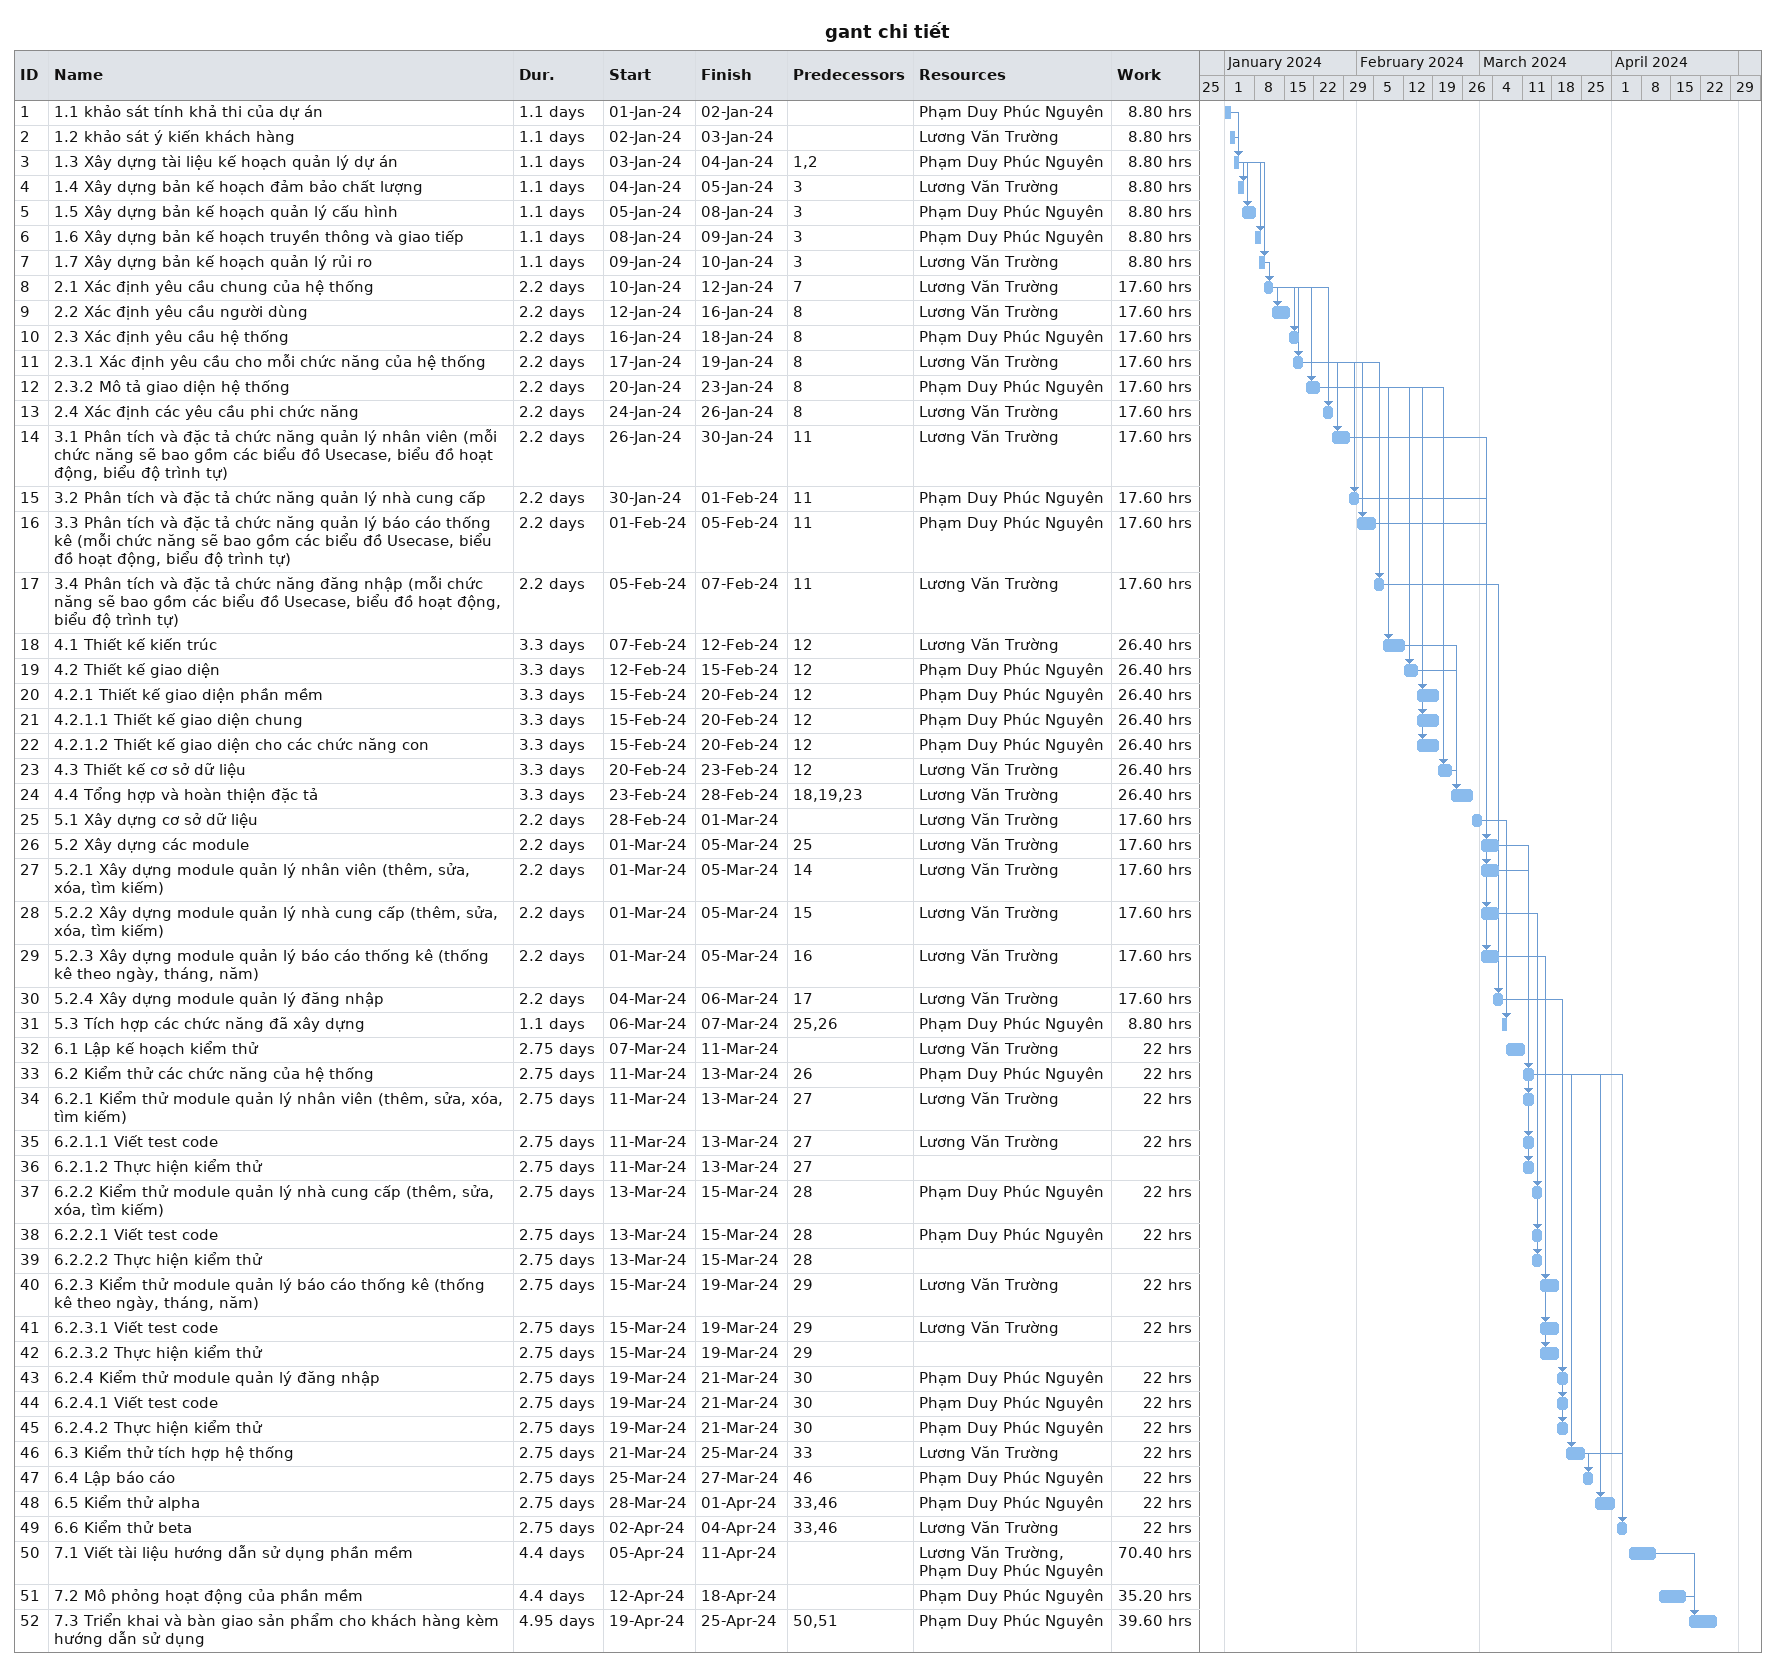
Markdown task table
gant chi tiết

| ID | Task | Duration | Start | Finish | Predecessors | Resources | Work (h) |
|---|---|---|---|---|---|---|---|
| 1 | 1.1 khảo sát tính khả thi của dự án | 1.1d | 2024-01-01 | 2024-01-02 |  | Phạm Duy Phúc Nguyên | 8.80 |
| 2 | 1.2 khảo sát ý kiến khách hàng | 1.1d | 2024-01-02 | 2024-01-03 |  | Lương Văn Trường | 8.80 |
| 3 | 1.3 Xây dựng tài liệu kế hoạch quản lý dự án | 1.1d | 2024-01-03 | 2024-01-04 | 1, 2 | Phạm Duy Phúc Nguyên | 8.80 |
| 4 | 1.4 Xây dựng bản kế hoạch đảm bảo chất lượng | 1.1d | 2024-01-04 | 2024-01-05 | 3 | Lương Văn Trường | 8.80 |
| 5 | 1.5 Xây dựng bản kế hoạch quản lý cấu hình | 1.1d | 2024-01-05 | 2024-01-08 | 3 | Phạm Duy Phúc Nguyên | 8.80 |
| 6 | 1.6 Xây dựng bản kế hoạch truyền thông và giao tiếp | 1.1d | 2024-01-08 | 2024-01-09 | 3 | Phạm Duy Phúc Nguyên | 8.80 |
| 7 | 1.7 Xây dựng bản kế hoạch quản lý rủi ro | 1.1d | 2024-01-09 | 2024-01-10 | 3 | Lương Văn Trường | 8.80 |
| 8 | 2.1 Xác định yêu cầu chung của hệ thống | 2.2d | 2024-01-10 | 2024-01-12 | 7 | Lương Văn Trường | 17.60 |
| 9 | 2.2 Xác định yêu cầu người dùng | 2.2d | 2024-01-12 | 2024-01-16 | 8 | Lương Văn Trường | 17.60 |
| 10 | 2.3 Xác định yêu cầu hệ thống | 2.2d | 2024-01-16 | 2024-01-18 | 8 | Phạm Duy Phúc Nguyên | 17.60 |
| 11 | 2.3.1 Xác định yêu cầu cho mỗi chức năng của hệ thống | 2.2d | 2024-01-17 | 2024-01-19 | 8 | Lương Văn Trường | 17.60 |
| 12 | 2.3.2 Mô tả giao diện hệ thống | 2.2d | 2024-01-20 | 2024-01-23 | 8 | Phạm Duy Phúc Nguyên | 17.60 |
| 13 | 2.4 Xác định các yêu cầu phi chức năng | 2.2d | 2024-01-24 | 2024-01-26 | 8 | Lương Văn Trường | 17.60 |
| 14 | 3.1 Phân tích và đặc tả chức năng quản lý nhân viên (mỗi chức năng sẽ bao gồm các biểu đồ Usecase, biểu đồ hoạt động, biểu độ trình tự) | 2.2d | 2024-01-26 | 2024-01-30 | 11 | Lương Văn Trường | 17.60 |
| 15 | 3.2 Phân tích và đặc tả chức năng quản lý nhà cung cấp | 2.2d | 2024-01-30 | 2024-02-01 | 11 | Phạm Duy Phúc Nguyên | 17.60 |
| 16 | 3.3 Phân tích và đặc tả chức năng quản lý báo cáo thống kê (mỗi chức năng sẽ bao gồm các biểu đồ Usecase, biểu đồ hoạt động, biểu độ trình tự) | 2.2d | 2024-02-01 | 2024-02-05 | 11 | Phạm Duy Phúc Nguyên | 17.60 |
| 17 | 3.4 Phân tích và đặc tả chức năng đăng nhập (mỗi chức năng sẽ bao gồm các biểu đồ Usecase, biểu đồ hoạt động, biểu độ trình tự) | 2.2d | 2024-02-05 | 2024-02-07 | 11 | Lương Văn Trường | 17.60 |
| 18 | 4.1 Thiết kế kiến trúc | 3.3d | 2024-02-07 | 2024-02-12 | 12 | Lương Văn Trường | 26.40 |
| 19 | 4.2 Thiết kế giao diện | 3.3d | 2024-02-12 | 2024-02-15 | 12 | Phạm Duy Phúc Nguyên | 26.40 |
| 20 | 4.2.1 Thiết kế giao diện phần mềm | 3.3d | 2024-02-15 | 2024-02-20 | 12 | Phạm Duy Phúc Nguyên | 26.40 |
| 21 | 4.2.1.1 Thiết kế giao diện chung | 3.3d | 2024-02-15 | 2024-02-20 | 12 | Phạm Duy Phúc Nguyên | 26.40 |
| 22 | 4.2.1.2 Thiết kế giao diện cho các chức năng con | 3.3d | 2024-02-15 | 2024-02-20 | 12 | Phạm Duy Phúc Nguyên | 26.40 |
| 23 | 4.3 Thiết kế cơ sở dữ liệu | 3.3d | 2024-02-20 | 2024-02-23 | 12 | Lương Văn Trường | 26.40 |
| 24 | 4.4 Tổng hợp và hoàn thiện đặc tả | 3.3d | 2024-02-23 | 2024-02-28 | 18, 19, 23 | Lương Văn Trường | 26.40 |
| 25 | 5.1 Xây dựng cơ sở dữ liệu | 2.2d | 2024-02-28 | 2024-03-01 |  | Lương Văn Trường | 17.60 |
| 26 | 5.2 Xây dựng các module | 2.2d | 2024-03-01 | 2024-03-05 | 25 | Lương Văn Trường | 17.60 |
| 27 | 5.2.1 Xây dựng module quản lý nhân viên (thêm, sửa, xóa, tìm kiếm) | 2.2d | 2024-03-01 | 2024-03-05 | 14 | Lương Văn Trường | 17.60 |
| 28 | 5.2.2 Xây dựng module quản lý nhà cung cấp (thêm, sửa, xóa, tìm kiếm) | 2.2d | 2024-03-01 | 2024-03-05 | 15 | Lương Văn Trường | 17.60 |
| 29 | 5.2.3 Xây dựng module quản lý báo cáo thống kê (thống kê theo ngày, tháng, năm) | 2.2d | 2024-03-01 | 2024-03-05 | 16 | Lương Văn Trường | 17.60 |
| 30 | 5.2.4 Xây dựng module quản lý đăng nhập | 2.2d | 2024-03-04 | 2024-03-06 | 17 | Lương Văn Trường | 17.60 |
| 31 | 5.3 Tích hợp các chức năng đã xây dựng | 1.1d | 2024-03-06 | 2024-03-07 | 25, 26 | Phạm Duy Phúc Nguyên | 8.80 |
| 32 | 6.1 Lập kế hoạch kiểm thử | 2.75d | 2024-03-07 | 2024-03-11 |  | Lương Văn Trường | 22 |
| 33 | 6.2 Kiểm thử các chức năng của hệ thống | 2.75d | 2024-03-11 | 2024-03-13 | 26 | Phạm Duy Phúc Nguyên | 22 |
| 34 | 6.2.1 Kiểm thử module quản lý nhân viên (thêm, sửa, xóa, tìm kiếm) | 2.75d | 2024-03-11 | 2024-03-13 | 27 | Lương Văn Trường | 22 |
| 35 | 6.2.1.1 Viết test code | 2.75d | 2024-03-11 | 2024-03-13 | 27 | Lương Văn Trường | 22 |
| 36 | 6.2.1.2 Thực hiện kiểm thử | 2.75d | 2024-03-11 | 2024-03-13 | 27 |  |  |
| 37 | 6.2.2 Kiểm thử module quản lý nhà cung cấp (thêm, sửa, xóa, tìm kiếm) | 2.75d | 2024-03-13 | 2024-03-15 | 28 | Phạm Duy Phúc Nguyên | 22 |
| 38 | 6.2.2.1 Viết test code | 2.75d | 2024-03-13 | 2024-03-15 | 28 | Phạm Duy Phúc Nguyên | 22 |
| 39 | 6.2.2.2 Thực hiện kiểm thử | 2.75d | 2024-03-13 | 2024-03-15 | 28 |  |  |
| 40 | 6.2.3 Kiểm thử module quản lý báo cáo thống kê (thống kê theo ngày, tháng, năm) | 2.75d | 2024-03-15 | 2024-03-19 | 29 | Lương Văn Trường | 22 |
| 41 | 6.2.3.1 Viết test code | 2.75d | 2024-03-15 | 2024-03-19 | 29 | Lương Văn Trường | 22 |
| 42 | 6.2.3.2 Thực hiện kiểm thử | 2.75d | 2024-03-15 | 2024-03-19 | 29 |  |  |
| 43 | 6.2.4 Kiểm thử module quản lý đăng nhập | 2.75d | 2024-03-19 | 2024-03-21 | 30 | Phạm Duy Phúc Nguyên | 22 |
| 44 | 6.2.4.1 Viết test code | 2.75d | 2024-03-19 | 2024-03-21 | 30 | Phạm Duy Phúc Nguyên | 22 |
| 45 | 6.2.4.2 Thực hiện kiểm thử | 2.75d | 2024-03-19 | 2024-03-21 | 30 | Phạm Duy Phúc Nguyên | 22 |
| 46 | 6.3 Kiểm thử tích hợp hệ thống | 2.75d | 2024-03-21 | 2024-03-25 | 33 | Lương Văn Trường | 22 |
| 47 | 6.4 Lập báo cáo | 2.75d | 2024-03-25 | 2024-03-27 | 46 | Phạm Duy Phúc Nguyên | 22 |
| 48 | 6.5 Kiểm thử alpha | 2.75d | 2024-03-28 | 2024-04-01 | 33, 46 | Phạm Duy Phúc Nguyên | 22 |
| 49 | 6.6 Kiểm thử beta | 2.75d | 2024-04-02 | 2024-04-04 | 33, 46 | Lương Văn Trường | 22 |
| 50 | 7.1 Viết tài liệu hướng dẫn sử dụng phần mềm | 4.4d | 2024-04-05 | 2024-04-11 |  | Lương Văn Trường, Phạm Duy Phúc Nguyên | 70.40 |
| 51 | 7.2 Mô phỏng hoạt động của phần mềm | 4.4d | 2024-04-12 | 2024-04-18 |  | Phạm Duy Phúc Nguyên | 35.20 |
| 52 | 7.3 Triển khai và bàn giao sản phẩm cho khách hàng kèm hướng dẫn sử dụng | 4.95d | 2024-04-19 | 2024-04-25 | 50, 51 | Phạm Duy Phúc Nguyên | 39.60 |
